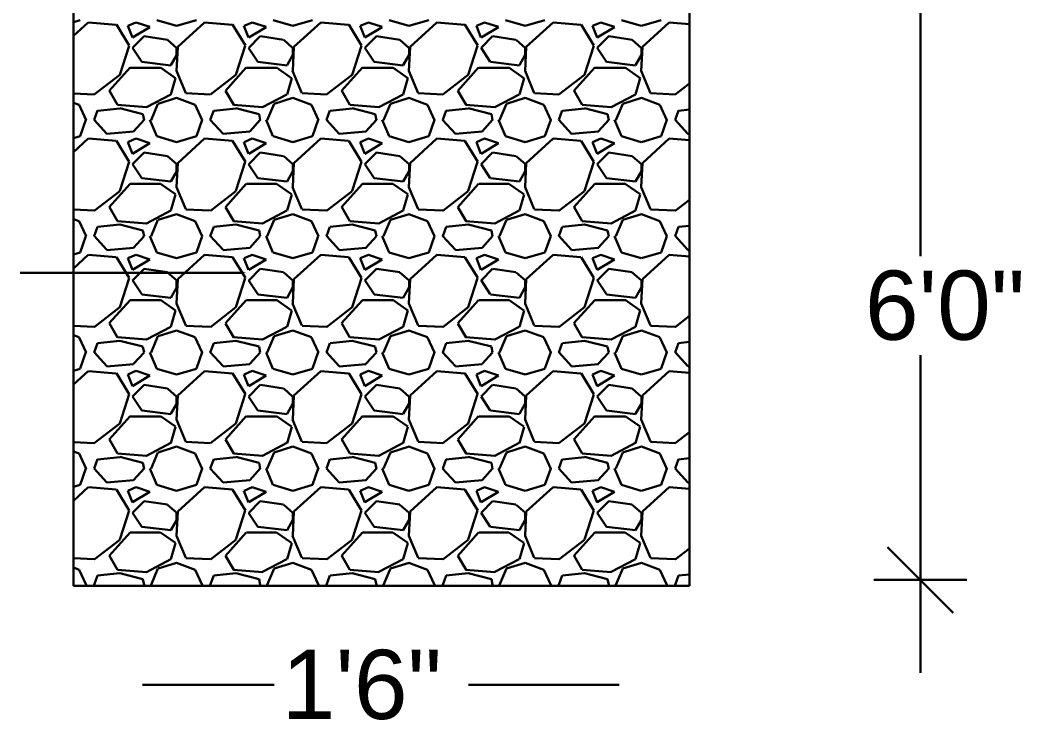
# Model space of a CAD drawing. Header units: metres. Extents: x 515 to 706, y -4 to 163.
# Drawn here: x 587.069 to 589.783, y 82.143 to 84.04 of the extents above; entities that cross this region are included whole.
import ezdxf

# ---------------------------------------------------------------- set-up
doc = ezdxf.new("R2010")
doc.units = ezdxf.units.M
doc.header["$MEASUREMENT"] = 0
doc.styles.add('style1', font='swisse.ttf', dxfattribs={"height": 1})

msp = doc.modelspace()

# ---------------------------------------------------------------- linework, layer by layer
at = {"lineweight": 30}
for p, q in [((589.51047, 85.75183), (589.51047, 83.40036)), ((587.21392, 85.73584), (587.21392, 82.50656)), ((588.88411, 85.73584), (588.88411, 82.50656)), ((587.21392, 84.03495), (587.23218, 84.04032)), ((587.44002, 84.04026), (587.49358, 84.02451)), ((587.49366, 84.02456), (587.54721, 84.04032)), ((587.75506, 84.04026), (587.80861, 84.02451)), ((587.80869, 84.02456), (587.86225, 84.04032)), ((588.07009, 84.04026), (588.12365, 84.02451)), ((588.12373, 84.02456), (588.17728, 84.04032)), ((588.38513, 84.04026), (588.43868, 84.02451)), ((588.43876, 84.02456), (588.49232, 84.04032)), ((588.70016, 84.04026), (588.75371, 84.02451)), ((588.75379, 84.02456), (588.80735, 84.04032)), ((587.25415, 84.03399), (587.21392, 83.99726)), ((587.32988, 84.02768), (587.25427, 84.03398)), ((587.36508, 83.97118), (587.33042, 84.02788)), ((587.36124, 84.02457), (587.37384, 83.99307)), ((587.38342, 84.0341), (587.36137, 84.02465)), ((587.37402, 83.9931), (587.42127, 84.02145)), ((587.42127, 84.02148), (587.38347, 84.03408)), ((587.56919, 84.03399), (587.49673, 83.96783)), ((587.64491, 84.02768), (587.56931, 84.03398)), ((587.68011, 83.97118), (587.64546, 84.02788)), ((587.67627, 84.02457), (587.68887, 83.99307)), ((587.69845, 84.0341), (587.6764, 84.02465)), ((587.68905, 83.9931), (587.73631, 84.02145)), ((587.7363, 84.02148), (587.6985, 84.03408)), ((587.88422, 84.03399), (587.81176, 83.96783)), ((587.95995, 84.02768), (587.88434, 84.03398)), ((587.99515, 83.97118), (587.9605, 84.02788)), ((587.99131, 84.02457), (588.00391, 83.99307)), ((588.01349, 84.0341), (587.99144, 84.02465)), ((588.00409, 83.9931), (588.05134, 84.02145)), ((588.05134, 84.02148), (588.01353, 84.03409)), ((588.19925, 84.03399), (588.1268, 83.96783)), ((588.27498, 84.02768), (588.19937, 84.03398)), ((588.31019, 83.97118), (588.27553, 84.02788)), ((588.30634, 84.02457), (588.31894, 83.99307)), ((588.32852, 84.0341), (588.30647, 84.02465)), ((588.31912, 83.9931), (588.36638, 84.02145)), ((588.36637, 84.02148), (588.32857, 84.03409)), ((588.51429, 84.03399), (588.44183, 83.96783)), ((588.59002, 84.02768), (588.51441, 84.03398)), ((588.62522, 83.97118), (588.59057, 84.02789)), ((588.62137, 84.02457), (588.63397, 83.99307)), ((588.64356, 84.0341), (588.6215, 84.02465)), ((588.63415, 83.9931), (588.68141, 84.02145)), ((588.68141, 84.02148), (588.6436, 84.03409)), ((588.82932, 84.03399), (588.75686, 83.96783)), ((588.88411, 84.02942), (588.82944, 84.03398)), ((587.40544, 83.99619), (587.37393, 83.96468)), ((587.46857, 83.9868), (587.40557, 83.99625)), ((587.4941, 83.96432), (587.46889, 83.98637)), ((587.72047, 83.99619), (587.68897, 83.96468)), ((587.78361, 83.9868), (587.7206, 83.99625)), ((587.80913, 83.96431), (587.78393, 83.98637)), ((588.03551, 83.99619), (588.004, 83.96468)), ((588.09864, 83.9868), (588.03564, 83.99625)), ((588.12417, 83.96431), (588.09897, 83.98636)), ((588.35054, 83.99619), (588.31904, 83.96468)), ((588.41368, 83.9868), (588.35067, 83.99625)), ((588.4392, 83.96431), (588.414, 83.98636)), ((588.66557, 83.99619), (588.63407, 83.96468)), ((588.72871, 83.9868), (588.6657, 83.99625)), ((588.75424, 83.96431), (588.72904, 83.98636)), ((587.33931, 83.89207), (587.36451, 83.97083)), ((587.37389, 83.96481), (587.39909, 83.92701)), ((587.49664, 83.96807), (587.49349, 83.90191)), ((587.49367, 83.94582), (587.49367, 83.96472)), ((587.65434, 83.89207), (587.67955, 83.97083)), ((587.68892, 83.96481), (587.71413, 83.92701)), ((587.81167, 83.96807), (587.80852, 83.90191)), ((587.80871, 83.94582), (587.80871, 83.96472)), ((587.96938, 83.89207), (587.99458, 83.97083)), ((588.00396, 83.96482), (588.02916, 83.92701)), ((588.1267, 83.96807), (588.12355, 83.90191)), ((588.12374, 83.94582), (588.12374, 83.96472)), ((588.28441, 83.89207), (588.30961, 83.97083)), ((588.31899, 83.96482), (588.34419, 83.92701)), ((588.44174, 83.96807), (588.43859, 83.90191)), ((588.43877, 83.94582), (588.43877, 83.96472)), ((588.59944, 83.89207), (588.62465, 83.97083)), ((588.63403, 83.96482), (588.65923, 83.92701)), ((588.75677, 83.96807), (588.75362, 83.90191)), ((588.75381, 83.94582), (588.75381, 83.96472)), ((587.47821, 83.91757), (587.49396, 83.94592)), ((587.79324, 83.91757), (587.80899, 83.94592)), ((588.10828, 83.91757), (588.12403, 83.94592)), ((588.42331, 83.91757), (588.43906, 83.94592)), ((588.73835, 83.91757), (588.7541, 83.94592)), ((587.31084, 83.84836), (587.36754, 83.91137)), ((587.36766, 83.91117), (587.44957, 83.91117)), ((587.39919, 83.92686), (587.47794, 83.9174)), ((587.44949, 83.91156), (587.49044, 83.8832)), ((587.49324, 83.90237), (587.51844, 83.84252)), ((587.62587, 83.84837), (587.68258, 83.91137)), ((587.68269, 83.91117), (587.7646, 83.91117)), ((587.71422, 83.92686), (587.79298, 83.9174)), ((587.76452, 83.91156), (587.80548, 83.8832)), ((587.80827, 83.90238), (587.83347, 83.84252)), ((587.9409, 83.84837), (587.99761, 83.91137)), ((587.99773, 83.91117), (588.07963, 83.91117)), ((588.02925, 83.92686), (588.10801, 83.9174)), ((588.07955, 83.91156), (588.12051, 83.88321)), ((588.1233, 83.90238), (588.1485, 83.84252)), ((588.25594, 83.84837), (588.31264, 83.91137)), ((588.31276, 83.91117), (588.39467, 83.91117)), ((588.34429, 83.92686), (588.42305, 83.9174)), ((588.39459, 83.91156), (588.43554, 83.88321)), ((588.43833, 83.90238), (588.46354, 83.84253)), ((588.57097, 83.84837), (588.62767, 83.91138)), ((588.62779, 83.91117), (588.7097, 83.91117)), ((588.65932, 83.92685), (588.73808, 83.9174)), ((588.70962, 83.91156), (588.75058, 83.88321)), ((588.75337, 83.90238), (588.77857, 83.84253)), ((587.27006, 83.83821), (587.33937, 83.89177)), ((587.49069, 83.88276), (587.47809, 83.83865)), ((587.5851, 83.83821), (587.65441, 83.89177)), ((587.80572, 83.88276), (587.79312, 83.83865)), ((587.90013, 83.83821), (587.96944, 83.89176)), ((588.12076, 83.88276), (588.10816, 83.83865)), ((588.21517, 83.8382), (588.28447, 83.89176)), ((588.43579, 83.88275), (588.42319, 83.83865)), ((588.5302, 83.8382), (588.59951, 83.89176)), ((588.75083, 83.88275), (588.73823, 83.83865)), ((587.33348, 83.8102), (587.31142, 83.84801)), ((587.64851, 83.8102), (587.62646, 83.84801)), ((587.96355, 83.8102), (587.9415, 83.848)), ((588.27858, 83.8102), (588.25653, 83.848)), ((588.59362, 83.8102), (588.57157, 83.848)), ((588.84523, 83.8382), (588.88411, 83.86824)), ((587.21392, 83.84135), (587.26995, 83.83868)), ((587.4778, 83.8389), (587.41165, 83.80425)), ((587.44327, 83.81348), (587.49368, 83.82923)), ((587.49363, 83.82928), (587.54404, 83.81037)), ((587.51883, 83.84183), (587.58499, 83.83868)), ((587.79284, 83.8389), (587.72668, 83.80425)), ((587.75831, 83.81348), (587.80871, 83.82923)), ((587.80867, 83.82928), (587.85907, 83.81037)), ((587.83386, 83.84183), (587.90002, 83.83868)), ((588.10787, 83.83891), (588.04171, 83.80425)), ((588.07334, 83.81348), (588.12375, 83.82923)), ((588.1237, 83.82928), (588.17411, 83.81037)), ((588.1489, 83.84183), (588.21506, 83.83868)), ((588.4229, 83.83891), (588.35675, 83.80425)), ((588.38837, 83.81348), (588.43878, 83.82923)), ((588.43873, 83.82928), (588.48914, 83.81037)), ((588.46393, 83.84183), (588.53009, 83.83868)), ((588.73794, 83.83891), (588.67178, 83.80425)), ((588.70341, 83.81348), (588.75381, 83.82923)), ((588.75377, 83.82928), (588.80417, 83.81037)), ((588.77897, 83.84183), (588.84512, 83.83868)), ((587.21392, 83.81603), (587.229, 83.81037)), ((587.22905, 83.81025), (587.24795, 83.7693)), ((587.26994, 83.7695), (587.27939, 83.79471)), ((587.33933, 83.80087), (587.27947, 83.79457)), ((587.41171, 83.80424), (587.33295, 83.81054)), ((587.40227, 83.78525), (587.33926, 83.801)), ((587.42416, 83.76934), (587.44306, 83.81345)), ((587.54408, 83.81025), (587.56299, 83.7693)), ((587.58497, 83.76951), (587.59442, 83.79471)), ((587.65436, 83.80087), (587.59451, 83.79457)), ((587.72675, 83.80424), (587.64799, 83.81054)), ((587.7173, 83.78525), (587.6543, 83.801)), ((587.73919, 83.76934), (587.75809, 83.81345)), ((587.85912, 83.81025), (587.87802, 83.7693)), ((587.9, 83.76951), (587.90946, 83.79471)), ((587.9694, 83.80087), (587.90954, 83.79457)), ((588.04178, 83.80424), (587.96302, 83.81054)), ((588.03234, 83.78525), (587.96933, 83.801)), ((588.05422, 83.76934), (588.07313, 83.81345)), ((588.17415, 83.81025), (588.19305, 83.7693)), ((588.21504, 83.76951), (588.22449, 83.79471)), ((588.28443, 83.80087), (588.22457, 83.79457)), ((588.35681, 83.80424), (588.27806, 83.81054)), ((588.34737, 83.78525), (588.28436, 83.801)), ((588.36926, 83.76934), (588.38816, 83.81345)), ((588.48919, 83.81025), (588.50809, 83.7693)), ((588.53007, 83.76951), (588.53952, 83.79471)), ((588.59946, 83.80087), (588.53961, 83.79457)), ((588.67185, 83.80424), (588.59309, 83.81054)), ((588.6624, 83.78525), (588.5994, 83.801)), ((588.68429, 83.76934), (588.70319, 83.81344)), ((588.80422, 83.81025), (588.82312, 83.7693)), ((588.84511, 83.76951), (588.85456, 83.79471)), ((588.88411, 83.79767), (588.85464, 83.79457)), ((587.23203, 83.72554), (587.24778, 83.76964)), ((587.30455, 83.73228), (587.2699, 83.77008)), ((587.40535, 83.76961), (587.37699, 83.7381)), ((587.40546, 83.76918), (587.40231, 83.78493)), ((587.42097, 83.76947), (587.43987, 83.72537)), ((587.54706, 83.72554), (587.56281, 83.76964)), ((587.61959, 83.73228), (587.58493, 83.77008)), ((587.72038, 83.76961), (587.69203, 83.7381)), ((587.7205, 83.76918), (587.71735, 83.78493)), ((587.736, 83.76947), (587.75491, 83.72537)), ((587.8621, 83.72554), (587.87785, 83.76965)), ((587.93462, 83.73228), (587.89997, 83.77009)), ((588.03541, 83.76961), (588.00706, 83.73811)), ((588.03553, 83.76918), (588.03238, 83.78493)), ((588.05104, 83.76947), (588.06994, 83.72537)), ((588.17713, 83.72554), (588.19288, 83.76965)), ((588.24965, 83.73229), (588.215, 83.77009)), ((588.35044, 83.76961), (588.32209, 83.73811)), ((588.35056, 83.76918), (588.34741, 83.78493)), ((588.36607, 83.76947), (588.38497, 83.72537)), ((588.49216, 83.72554), (588.50791, 83.76965)), ((588.56469, 83.73229), (588.53003, 83.77009)), ((588.66548, 83.76961), (588.63713, 83.73811)), ((588.6656, 83.76918), (588.66245, 83.78493)), ((588.6811, 83.76947), (588.7, 83.72537)), ((588.80719, 83.72555), (588.82295, 83.76965)), ((588.87972, 83.73229), (588.84507, 83.7701)), ((587.37709, 83.73788), (587.30463, 83.73158)), ((587.69212, 83.73788), (587.61967, 83.73158)), ((588.00716, 83.73788), (587.9347, 83.73158)), ((588.32219, 83.73788), (588.24973, 83.73158)), ((588.63723, 83.73788), (588.56477, 83.73158)), ((587.21392, 83.71991), (587.23218, 83.72528)), ((587.25415, 83.71896), (587.21392, 83.68222)), ((587.32988, 83.71265), (587.25427, 83.71895)), ((587.36508, 83.65614), (587.33042, 83.71285)), ((587.38342, 83.71906), (587.36137, 83.70961)), ((587.42127, 83.70645), (587.38347, 83.71905)), ((587.44003, 83.72523), (587.49358, 83.70948)), ((587.49366, 83.70953), (587.54721, 83.72528)), ((587.56919, 83.71896), (587.49673, 83.6528)), ((587.64491, 83.71265), (587.56931, 83.71895)), ((587.68011, 83.65614), (587.64546, 83.71285)), ((587.69846, 83.71906), (587.6764, 83.70961)), ((587.7363, 83.70645), (587.6985, 83.71905)), ((587.75506, 83.72523), (587.80861, 83.70948)), ((587.80869, 83.70953), (587.86225, 83.72528)), ((587.88422, 83.71896), (587.81176, 83.6528)), ((587.95995, 83.71265), (587.88434, 83.71895)), ((587.99515, 83.65614), (587.96049, 83.71285)), ((588.01349, 83.71907), (587.99144, 83.70961)), ((588.05134, 83.70645), (588.01353, 83.71905)), ((588.07009, 83.72523), (588.12365, 83.70948)), ((588.12372, 83.70953), (588.17728, 83.72528)), ((588.19925, 83.71896), (588.1268, 83.6528)), ((588.27498, 83.71265), (588.19937, 83.71895)), ((588.31019, 83.65614), (588.27553, 83.71285)), ((588.32852, 83.71907), (588.30647, 83.70961)), ((588.36637, 83.70645), (588.32857, 83.71905)), ((588.38513, 83.72523), (588.43868, 83.70948)), ((588.43876, 83.70953), (588.49231, 83.72528)), ((588.51429, 83.71896), (588.44183, 83.6528)), ((588.59002, 83.71265), (588.51441, 83.71895)), ((588.62522, 83.65615), (588.59057, 83.71285)), ((588.64356, 83.71907), (588.6215, 83.70962)), ((588.68141, 83.70645), (588.6436, 83.71905)), ((588.70016, 83.72523), (588.75372, 83.70948)), ((588.75379, 83.70953), (588.80735, 83.72528)), ((588.82932, 83.71896), (588.75686, 83.6528)), ((588.88411, 83.71439), (588.82944, 83.71895)), ((588.88411, 83.73195), (588.8798, 83.73158)), ((587.36124, 83.70954), (587.37384, 83.67803)), ((587.37402, 83.67807), (587.42127, 83.70642)), ((587.67627, 83.70954), (587.68888, 83.67803)), ((587.68905, 83.67807), (587.73631, 83.70642)), ((587.99131, 83.70954), (588.00391, 83.67803)), ((588.00409, 83.67807), (588.05134, 83.70642)), ((588.30634, 83.70954), (588.31894, 83.67803)), ((588.31912, 83.67807), (588.36638, 83.70642)), ((588.62137, 83.70954), (588.63397, 83.67803)), ((588.63416, 83.67807), (588.68141, 83.70642)), ((587.40544, 83.68115), (587.37393, 83.64965)), ((587.46857, 83.67176), (587.40557, 83.68122)), ((587.4941, 83.64928), (587.46889, 83.67134)), ((587.72047, 83.68115), (587.68897, 83.64965)), ((587.78361, 83.67176), (587.7206, 83.68122)), ((587.80913, 83.64928), (587.78393, 83.67133)), ((588.03551, 83.68115), (588.004, 83.64965)), ((588.09864, 83.67176), (588.03563, 83.68122)), ((588.12417, 83.64928), (588.09896, 83.67133)), ((588.35054, 83.68115), (588.31904, 83.64965)), ((588.41367, 83.67176), (588.35067, 83.68122)), ((588.4392, 83.64928), (588.414, 83.67133)), ((588.66557, 83.68115), (588.63407, 83.64965)), ((588.72871, 83.67176), (588.6657, 83.68122)), ((588.75424, 83.64928), (588.72904, 83.67133)), ((587.33931, 83.57704), (587.36451, 83.6558)), ((587.37389, 83.64978), (587.39909, 83.61198)), ((587.47821, 83.60254), (587.49396, 83.63089)), ((587.49664, 83.65303), (587.49349, 83.58688)), ((587.49367, 83.63079), (587.49367, 83.64969)), ((587.65434, 83.57704), (587.67955, 83.6558)), ((587.68893, 83.64978), (587.71413, 83.61198)), ((587.79324, 83.60254), (587.80899, 83.63089)), ((587.81167, 83.65304), (587.80852, 83.58688)), ((587.80871, 83.63079), (587.80871, 83.64969)), ((587.96938, 83.57704), (587.99458, 83.65579)), ((588.00396, 83.64978), (588.02916, 83.61198)), ((588.10828, 83.60254), (588.12403, 83.63089)), ((588.1267, 83.65304), (588.12355, 83.58688)), ((588.12374, 83.63079), (588.12374, 83.64969)), ((588.28441, 83.57704), (588.30961, 83.65579)), ((588.31899, 83.64978), (588.34419, 83.61198)), ((588.42331, 83.60254), (588.43906, 83.63089)), ((588.44174, 83.65304), (588.43859, 83.58688)), ((588.43877, 83.63079), (588.43877, 83.64969)), ((588.59944, 83.57703), (588.62465, 83.65579)), ((588.63403, 83.64978), (588.65923, 83.61198)), ((588.73835, 83.60254), (588.7541, 83.63089)), ((588.75677, 83.65304), (588.75362, 83.58688)), ((588.75381, 83.63079), (588.75381, 83.64969)), ((587.39919, 83.61182), (587.47794, 83.60237)), ((587.71422, 83.61182), (587.79298, 83.60237)), ((588.02925, 83.61182), (588.10801, 83.60237)), ((588.34429, 83.61182), (588.42305, 83.60237)), ((588.65932, 83.61182), (588.73808, 83.60237)), ((587.27006, 83.52317), (587.33937, 83.57673)), ((587.31084, 83.53333), (587.36754, 83.59634)), ((587.36766, 83.59613), (587.44957, 83.59613)), ((587.44949, 83.59652), (587.49044, 83.56817)), ((587.49324, 83.58734), (587.51844, 83.52748)), ((587.5851, 83.52317), (587.65441, 83.57673)), ((587.62587, 83.53333), (587.68257, 83.59634)), ((587.68269, 83.59613), (587.7646, 83.59613)), ((587.76452, 83.59652), (587.80548, 83.56817)), ((587.80827, 83.58734), (587.83347, 83.52748)), ((587.90013, 83.52317), (587.96944, 83.57672)), ((587.9409, 83.53333), (587.99761, 83.59634)), ((587.99773, 83.59613), (588.07963, 83.59613)), ((588.07955, 83.59652), (588.12051, 83.56817)), ((588.1233, 83.58734), (588.14851, 83.52749)), ((588.21517, 83.52316), (588.28447, 83.57672)), ((588.25593, 83.53333), (588.31264, 83.59634)), ((588.31276, 83.59613), (588.39467, 83.59613)), ((588.39459, 83.59652), (588.43554, 83.56817)), ((588.43833, 83.58735), (588.46354, 83.52749)), ((588.5302, 83.52316), (588.59951, 83.57672)), ((588.57097, 83.53334), (588.62767, 83.59634)), ((588.62779, 83.59613), (588.7097, 83.59613)), ((588.70962, 83.59653), (588.75058, 83.56817)), ((588.75337, 83.58735), (588.77857, 83.52749)), ((587.49069, 83.56772), (587.47809, 83.52362)), ((587.80572, 83.56772), (587.79312, 83.52362)), ((588.12076, 83.56772), (588.10816, 83.52362)), ((588.43579, 83.56772), (588.42319, 83.52362)), ((588.75083, 83.56772), (588.73823, 83.52362)), ((588.84523, 83.52316), (588.88411, 83.5532)), ((587.21392, 83.52632), (587.26995, 83.52365)), ((587.33347, 83.49517), (587.31142, 83.53297)), ((587.4778, 83.52387), (587.41165, 83.48922)), ((587.51883, 83.5268), (587.58499, 83.52365)), ((587.64851, 83.49517), (587.62646, 83.53297)), ((587.79284, 83.52387), (587.72668, 83.48922)), ((587.83387, 83.5268), (587.90002, 83.52365)), ((587.96355, 83.49517), (587.94149, 83.53297)), ((588.10787, 83.52387), (588.04171, 83.48922)), ((588.1489, 83.5268), (588.21506, 83.52365)), ((588.27858, 83.49517), (588.25653, 83.53297)), ((588.4229, 83.52388), (588.35674, 83.48922)), ((588.46393, 83.5268), (588.53009, 83.52365)), ((588.59362, 83.49517), (588.57157, 83.53297)), ((588.73793, 83.52388), (588.67178, 83.48922)), ((588.77897, 83.5268), (588.84512, 83.52365)), ((587.21392, 83.501), (587.22901, 83.49534)), ((587.22905, 83.49522), (587.24795, 83.45427)), ((587.41171, 83.4892), (587.33296, 83.4955)), ((587.42416, 83.45431), (587.44306, 83.49841)), ((587.44327, 83.49845), (587.49368, 83.5142)), ((587.49363, 83.51424), (587.54404, 83.49534)), ((587.54408, 83.49522), (587.56299, 83.45427)), ((587.72675, 83.4892), (587.64799, 83.4955)), ((587.73919, 83.45431), (587.75809, 83.49841)), ((587.75831, 83.49845), (587.80871, 83.5142)), ((587.80867, 83.51424), (587.85907, 83.49534)), ((587.85912, 83.49522), (587.87802, 83.45427)), ((588.04178, 83.4892), (587.96302, 83.4955)), ((588.05422, 83.45431), (588.07313, 83.49841)), ((588.07334, 83.49845), (588.12375, 83.5142)), ((588.1237, 83.51424), (588.17411, 83.49534)), ((588.17415, 83.49522), (588.19305, 83.45427)), ((588.35682, 83.4892), (588.27806, 83.4955)), ((588.36926, 83.45431), (588.38816, 83.49841)), ((588.38837, 83.49845), (588.43878, 83.5142)), ((588.43873, 83.51424), (588.48914, 83.49534)), ((588.48919, 83.49522), (588.50809, 83.45426)), ((588.67185, 83.4892), (588.59309, 83.4955)), ((588.68429, 83.45431), (588.70319, 83.49841)), ((588.70341, 83.49845), (588.75381, 83.5142)), ((588.75377, 83.51424), (588.80417, 83.49534)), ((588.80422, 83.49522), (588.82312, 83.45426)), ((587.26994, 83.45447), (587.27939, 83.47967)), ((587.33933, 83.48584), (587.27947, 83.47954)), ((587.40227, 83.47022), (587.33926, 83.48597)), ((587.40546, 83.45415), (587.40231, 83.4699)), ((587.58497, 83.45447), (587.59442, 83.47967)), ((587.65436, 83.48584), (587.5945, 83.47954)), ((587.7173, 83.47022), (587.6543, 83.48597)), ((587.7205, 83.45415), (587.71735, 83.4699)), ((587.9, 83.45447), (587.90946, 83.47967)), ((587.96939, 83.48584), (587.90954, 83.47954)), ((588.03234, 83.47022), (587.96933, 83.48597)), ((588.03553, 83.45415), (588.03238, 83.4699)), ((588.21504, 83.45447), (588.22449, 83.47968)), ((588.28443, 83.48584), (588.22457, 83.47954)), ((588.34737, 83.47022), (588.28436, 83.48597)), ((588.35056, 83.45415), (588.34741, 83.4699)), ((588.53007, 83.45447), (588.53952, 83.47968)), ((588.59946, 83.48584), (588.53961, 83.47954)), ((588.6624, 83.47022), (588.5994, 83.48597)), ((588.6656, 83.45414), (588.66245, 83.4699)), ((588.84511, 83.45447), (588.85456, 83.47968)), ((588.88411, 83.48264), (588.85464, 83.47954)), ((587.23203, 83.41051), (587.24778, 83.45461)), ((587.30455, 83.41724), (587.2699, 83.45504)), ((587.40534, 83.45457), (587.37699, 83.42307)), ((587.42097, 83.45444), (587.43987, 83.41033)), ((587.54706, 83.41051), (587.56281, 83.45461)), ((587.61959, 83.41724), (587.58493, 83.45505)), ((587.72038, 83.45458), (587.69203, 83.42307)), ((587.736, 83.45444), (587.75491, 83.41033)), ((587.86209, 83.41051), (587.87785, 83.45461)), ((587.93462, 83.41725), (587.89997, 83.45505)), ((588.03541, 83.45458), (588.00706, 83.42307)), ((588.05104, 83.45444), (588.06994, 83.41034)), ((588.17713, 83.41051), (588.19288, 83.45461)), ((588.24965, 83.41725), (588.215, 83.45505)), ((588.35044, 83.45458), (588.32209, 83.42307)), ((588.36607, 83.45444), (588.38497, 83.41034)), ((588.49216, 83.41051), (588.50791, 83.45462)), ((588.56469, 83.41725), (588.53003, 83.45506)), ((588.66548, 83.45458), (588.63712, 83.42308)), ((588.6811, 83.45444), (588.7, 83.41034)), ((588.80719, 83.41051), (588.82295, 83.45462)), ((588.87972, 83.41726), (588.84507, 83.45506)), ((587.37709, 83.42284), (587.30463, 83.41654)), ((587.69213, 83.42284), (587.61967, 83.41654)), ((588.00716, 83.42284), (587.9347, 83.41654)), ((588.32219, 83.42284), (588.24974, 83.41654)), ((588.63723, 83.42284), (588.56477, 83.41654)), ((588.88411, 83.41692), (588.8798, 83.41654)), ((587.21392, 83.40488), (587.23218, 83.41025)), ((587.25415, 83.40392), (587.21392, 83.36719)), ((587.32988, 83.39762), (587.25427, 83.40392)), ((587.36507, 83.34111), (587.33042, 83.39781)), ((587.36124, 83.3945), (587.37384, 83.363)), ((587.38342, 83.40403), (587.36137, 83.39458)), ((587.37402, 83.36303), (587.42127, 83.39139)), ((587.42127, 83.39142), (587.38347, 83.40402)), ((587.44003, 83.4102), (587.49358, 83.39445)), ((587.49366, 83.3945), (587.54721, 83.41025)), ((587.56919, 83.40392), (587.49673, 83.33777)), ((587.64491, 83.39762), (587.56931, 83.40392)), ((587.68011, 83.34111), (587.64546, 83.39781)), ((587.67627, 83.3945), (587.68888, 83.363)), ((587.69846, 83.40403), (587.6764, 83.39458)), ((587.68905, 83.36303), (587.73631, 83.39139)), ((587.7363, 83.39142), (587.6985, 83.40402)), ((587.75506, 83.4102), (587.80862, 83.39445)), ((587.80869, 83.3945), (587.86225, 83.41025)), ((587.88422, 83.40392), (587.81176, 83.33777)), ((587.95995, 83.39762), (587.88434, 83.40392)), ((587.99515, 83.34111), (587.96049, 83.39782)), ((587.99131, 83.3945), (588.00391, 83.363)), ((588.01349, 83.40403), (587.99144, 83.39458)), ((588.00409, 83.36303), (588.05134, 83.39139)), ((588.05134, 83.39142), (588.01353, 83.40402)), ((588.07009, 83.4102), (588.12365, 83.39445)), ((588.12372, 83.3945), (588.17728, 83.41025)), ((588.19925, 83.40392), (588.12679, 83.33777)), ((588.27498, 83.39762), (588.19937, 83.40392)), ((588.31018, 83.34111), (588.27553, 83.39782)), ((588.30634, 83.3945), (588.31894, 83.363)), ((588.32852, 83.40403), (588.30647, 83.39458)), ((588.31912, 83.36303), (588.36638, 83.39139)), ((588.36637, 83.39142), (588.32857, 83.40402)), ((588.38513, 83.4102), (588.43868, 83.39445)), ((588.43876, 83.3945), (588.49231, 83.41025)), ((588.51429, 83.40392), (588.44183, 83.33777)), ((588.59002, 83.39762), (588.51441, 83.40392)), ((588.62522, 83.34111), (588.59057, 83.39782)), ((588.62137, 83.3945), (588.63398, 83.363)), ((588.64356, 83.40403), (588.62151, 83.39458)), ((588.63416, 83.36303), (588.68141, 83.39139)), ((588.68141, 83.39142), (588.6436, 83.40402)), ((588.70016, 83.4102), (588.75372, 83.39445)), ((588.75379, 83.3945), (588.80735, 83.41025)), ((588.82932, 83.40392), (588.75686, 83.33777)), ((588.88411, 83.39936), (588.82944, 83.40392)), ((587.40544, 83.36612), (587.37393, 83.33462)), ((587.46857, 83.35673), (587.40556, 83.36618)), ((587.72047, 83.36612), (587.68897, 83.33462)), ((587.7836, 83.35673), (587.7206, 83.36618)), ((588.03551, 83.36612), (588.004, 83.33462)), ((588.09864, 83.35673), (588.03563, 83.36618)), ((588.35054, 83.36612), (588.31904, 83.33462)), ((588.41367, 83.35673), (588.35067, 83.36618)), ((588.66557, 83.36612), (588.63407, 83.33462)), ((588.72871, 83.35673), (588.6657, 83.36618)), ((587.67546, 83.35524), (587.06892, 83.35524)), ((587.33931, 83.262), (587.36451, 83.34076)), ((587.37389, 83.33475), (587.39909, 83.29694)), ((587.49409, 83.33425), (587.46889, 83.3563)), ((587.49664, 83.338), (587.49349, 83.27184)), ((587.49367, 83.31575), (587.49367, 83.33466)), ((587.65434, 83.262), (587.67955, 83.34076)), ((587.68893, 83.33475), (587.71413, 83.29694)), ((587.80913, 83.33425), (587.78393, 83.3563)), ((587.81167, 83.338), (587.80852, 83.27184)), ((587.80871, 83.31575), (587.80871, 83.33466)), ((587.96938, 83.262), (587.99458, 83.34076)), ((588.00396, 83.33475), (588.02916, 83.29694)), ((588.12416, 83.33425), (588.09896, 83.3563)), ((588.1267, 83.338), (588.12355, 83.27185)), ((588.12374, 83.31575), (588.12374, 83.33466)), ((588.28441, 83.262), (588.30961, 83.34076)), ((588.31899, 83.33475), (588.3442, 83.29694)), ((588.4392, 83.33425), (588.414, 83.3563)), ((588.44174, 83.338), (588.43859, 83.27185)), ((588.43877, 83.31575), (588.43877, 83.33466)), ((588.59944, 83.262), (588.62465, 83.34076)), ((588.63403, 83.33475), (588.65923, 83.29694)), ((588.75424, 83.33424), (588.72903, 83.3563)), ((588.75677, 83.338), (588.75362, 83.27185)), ((588.75381, 83.31575), (588.75381, 83.33466)), ((587.47821, 83.2875), (587.49396, 83.31585)), ((587.79324, 83.2875), (587.80899, 83.31586)), ((588.10828, 83.2875), (588.12403, 83.31586)), ((588.42331, 83.2875), (588.43907, 83.31586)), ((588.73835, 83.2875), (588.7541, 83.31586)), ((587.31083, 83.2183), (587.36754, 83.28131)), ((587.36766, 83.2811), (587.44957, 83.2811)), ((587.39918, 83.29679), (587.47794, 83.28734)), ((587.44949, 83.28148), (587.49044, 83.25313)), ((587.62587, 83.2183), (587.68257, 83.28131)), ((587.68269, 83.2811), (587.7646, 83.2811)), ((587.71422, 83.29679), (587.79298, 83.28734)), ((587.76452, 83.28148), (587.80548, 83.25313)), ((587.9409, 83.2183), (587.99761, 83.28131)), ((587.99773, 83.2811), (588.07963, 83.2811)), ((588.02925, 83.29679), (588.10801, 83.28734)), ((588.07955, 83.28149), (588.12051, 83.25313)), ((588.25593, 83.2183), (588.31264, 83.28131)), ((588.31276, 83.2811), (588.39467, 83.2811)), ((588.34429, 83.29679), (588.42305, 83.28734)), ((588.39459, 83.28149), (588.43554, 83.25313)), ((588.57097, 83.2183), (588.62767, 83.28131)), ((588.62779, 83.2811), (588.7097, 83.2811)), ((588.65932, 83.29679), (588.73808, 83.28734)), ((588.70962, 83.28149), (588.75058, 83.25314)), ((587.27006, 83.20814), (587.33937, 83.26169)), ((587.49069, 83.25269), (587.47809, 83.20858)), ((587.49324, 83.2723), (587.51844, 83.21245)), ((587.5851, 83.20813), (587.65441, 83.26169)), ((587.80572, 83.25269), (587.79312, 83.20858)), ((587.80827, 83.27231), (587.83347, 83.21245)), ((587.90013, 83.20813), (587.96944, 83.26169)), ((588.12076, 83.25269), (588.10816, 83.20858)), ((588.1233, 83.27231), (588.14851, 83.21245)), ((588.21517, 83.20813), (588.28447, 83.26168)), ((588.43579, 83.25269), (588.42319, 83.20858)), ((588.43834, 83.27231), (588.46354, 83.21246)), ((588.5302, 83.20812), (588.59951, 83.26168)), ((588.75083, 83.25269), (588.73823, 83.20858)), ((588.75337, 83.27231), (588.77857, 83.21246)), ((588.84524, 83.20812), (588.88411, 83.23816)), ((587.21392, 83.21128), (587.26996, 83.20861)), ((587.33347, 83.18013), (587.31142, 83.21794)), ((587.4778, 83.20884), (587.41164, 83.17419)), ((587.44327, 83.18341), (587.49368, 83.19917)), ((587.49363, 83.19921), (587.54404, 83.18031)), ((587.51883, 83.21177), (587.58499, 83.20861)), ((587.64851, 83.18013), (587.62646, 83.21794)), ((587.79283, 83.20884), (587.72668, 83.17419)), ((587.75831, 83.18341), (587.80871, 83.19917)), ((587.80867, 83.19921), (587.85907, 83.18031)), ((587.83387, 83.21177), (587.90002, 83.20861)), ((587.96355, 83.18013), (587.94149, 83.21794)), ((588.10787, 83.20884), (588.04171, 83.17419)), ((588.07334, 83.18341), (588.12375, 83.19917)), ((588.1237, 83.19921), (588.17411, 83.18031)), ((588.1489, 83.21177), (588.21506, 83.20861)), ((588.27858, 83.18013), (588.25653, 83.21794)), ((588.4229, 83.20884), (588.35674, 83.17419)), ((588.38837, 83.18341), (588.43878, 83.19917)), ((588.43874, 83.19921), (588.48914, 83.18031)), ((588.46393, 83.21177), (588.53009, 83.20861)), ((588.59362, 83.18013), (588.57157, 83.21794)), ((588.73793, 83.20885), (588.67178, 83.17419)), ((588.70341, 83.18341), (588.75381, 83.19917)), ((588.75377, 83.19921), (588.80417, 83.18031)), ((588.77897, 83.21177), (588.84512, 83.20861)), ((587.21392, 83.18596), (587.22901, 83.18031)), ((587.22905, 83.18019), (587.24795, 83.13923)), ((587.33933, 83.1708), (587.27947, 83.1645)), ((587.41171, 83.17416), (587.33296, 83.18046)), ((587.40227, 83.15518), (587.33926, 83.17093)), ((587.42416, 83.13927), (587.44306, 83.18338)), ((587.54408, 83.18019), (587.56299, 83.13923)), ((587.65436, 83.1708), (587.5945, 83.1645)), ((587.72675, 83.17416), (587.64799, 83.18047)), ((587.7173, 83.15518), (587.6543, 83.17093)), ((587.73919, 83.13927), (587.75809, 83.18338)), ((587.85912, 83.18019), (587.87802, 83.13923)), ((587.96939, 83.17081), (587.90954, 83.1645)), ((588.04178, 83.17416), (587.96302, 83.18047)), ((588.03234, 83.15518), (587.96933, 83.17093)), ((588.05422, 83.13927), (588.07313, 83.18338)), ((588.17415, 83.18019), (588.19305, 83.13923)), ((588.28443, 83.17081), (588.22457, 83.1645)), ((588.35682, 83.17417), (588.27806, 83.18047)), ((588.34737, 83.15518), (588.28436, 83.17093)), ((588.36926, 83.13927), (588.38816, 83.18338)), ((588.48919, 83.18019), (588.50809, 83.13923)), ((588.59946, 83.17081), (588.5396, 83.1645)), ((588.67185, 83.17417), (588.59309, 83.18047)), ((588.6624, 83.15518), (588.5994, 83.17093)), ((588.68429, 83.13927), (588.70319, 83.18338)), ((588.80422, 83.18018), (588.82312, 83.13923)), ((588.88411, 83.16761), (588.85464, 83.1645)), ((587.26994, 83.13944), (587.27939, 83.16464)), ((587.40546, 83.13912), (587.40231, 83.15487)), ((587.58497, 83.13944), (587.59442, 83.16464)), ((587.7205, 83.13911), (587.71735, 83.15487)), ((587.90001, 83.13944), (587.90946, 83.16464)), ((588.03553, 83.13911), (588.03238, 83.15486)), ((588.21504, 83.13944), (588.22449, 83.16464)), ((588.35056, 83.13911), (588.34741, 83.15486)), ((588.53007, 83.13944), (588.53952, 83.16464)), ((588.6656, 83.13911), (588.66245, 83.15486)), ((588.84511, 83.13944), (588.85456, 83.16464)), ((587.23203, 83.09547), (587.24778, 83.13958)), ((587.30455, 83.1022), (587.2699, 83.14001)), ((587.40534, 83.13954), (587.37699, 83.10804)), ((587.42097, 83.13941), (587.43987, 83.0953)), ((587.54706, 83.09547), (587.56281, 83.13958)), ((587.61959, 83.10221), (587.58493, 83.14001)), ((587.72038, 83.13954), (587.69202, 83.10804)), ((587.736, 83.13941), (587.75491, 83.0953)), ((587.86209, 83.09547), (587.87785, 83.13958)), ((587.93462, 83.10221), (587.89997, 83.14001)), ((588.03541, 83.13954), (588.00706, 83.10804)), ((588.05104, 83.13941), (588.06994, 83.0953)), ((588.17713, 83.09548), (588.19288, 83.13958)), ((588.24965, 83.10221), (588.215, 83.14002)), ((588.35044, 83.13954), (588.32209, 83.10804)), ((588.36607, 83.13941), (588.38497, 83.0953)), ((588.49216, 83.09548), (588.50791, 83.13958)), ((588.56469, 83.10222), (588.53003, 83.14002)), ((588.66548, 83.13955), (588.63712, 83.10804)), ((588.6811, 83.13941), (588.7, 83.0953)), ((588.80719, 83.09548), (588.82295, 83.13958)), ((588.87972, 83.10222), (588.84507, 83.14002)), ((589.51047, 82.27052), (589.51047, 83.13198)), ((587.21392, 83.08985), (587.23218, 83.09522)), ((587.25415, 83.08889), (587.21392, 83.05216)), ((587.32988, 83.08258), (587.25427, 83.08888)), ((587.37709, 83.10781), (587.30464, 83.10151)), ((587.38342, 83.089), (587.36137, 83.07955)), ((587.42127, 83.07638), (587.38347, 83.08898)), ((587.44003, 83.09517), (587.49358, 83.07941)), ((587.49366, 83.07947), (587.54721, 83.09522)), ((587.56919, 83.08889), (587.49673, 83.02273)), ((587.64491, 83.08258), (587.5693, 83.08888)), ((587.69213, 83.10781), (587.61967, 83.10151)), ((587.69846, 83.089), (587.6764, 83.07955)), ((587.7363, 83.07638), (587.6985, 83.08898)), ((587.75506, 83.09517), (587.80862, 83.07941)), ((587.80869, 83.07947), (587.86224, 83.09522)), ((587.88422, 83.08889), (587.81176, 83.02273)), ((587.95995, 83.08258), (587.88434, 83.08888)), ((588.00716, 83.10781), (587.9347, 83.10151)), ((588.01349, 83.089), (587.99144, 83.07955)), ((588.05134, 83.07638), (588.01353, 83.08898)), ((588.07009, 83.09517), (588.12365, 83.07941)), ((588.12372, 83.07947), (588.17728, 83.09522)), ((588.19925, 83.08889), (588.12679, 83.02273)), ((588.27498, 83.08258), (588.19937, 83.08888)), ((588.32219, 83.10781), (588.24974, 83.10151)), ((588.32852, 83.089), (588.30647, 83.07955)), ((588.36637, 83.07638), (588.32857, 83.08898)), ((588.38513, 83.09517), (588.43868, 83.07941)), ((588.43876, 83.07947), (588.49231, 83.09522)), ((588.51428, 83.08889), (588.44183, 83.02273)), ((588.59001, 83.08258), (588.51441, 83.08888)), ((588.63723, 83.10781), (588.56477, 83.10151)), ((588.64356, 83.089), (588.62151, 83.07955)), ((588.68141, 83.07638), (588.6436, 83.08898)), ((588.70016, 83.09517), (588.75372, 83.07941)), ((588.75379, 83.07947), (588.80735, 83.09522)), ((588.82932, 83.08889), (588.75686, 83.02273)), ((588.88411, 83.08433), (588.82944, 83.08888)), ((588.88411, 83.10188), (588.87981, 83.10151)), ((587.36507, 83.02607), (587.33042, 83.08278)), ((587.36124, 83.07947), (587.37384, 83.04797)), ((587.37402, 83.048), (587.42128, 83.07635)), ((587.68011, 83.02607), (587.64546, 83.08278)), ((587.67627, 83.07947), (587.68888, 83.04797)), ((587.68905, 83.048), (587.73631, 83.07635)), ((587.99515, 83.02608), (587.96049, 83.08278)), ((587.99131, 83.07947), (588.00391, 83.04797)), ((588.00409, 83.048), (588.05134, 83.07635)), ((588.31018, 83.02608), (588.27553, 83.08278)), ((588.30634, 83.07947), (588.31894, 83.04797)), ((588.31912, 83.048), (588.36638, 83.07635)), ((588.62522, 83.02608), (588.59057, 83.08278)), ((588.62137, 83.07947), (588.63398, 83.04797)), ((588.63416, 83.048), (588.68141, 83.07635)), ((587.40544, 83.05109), (587.37393, 83.01958)), ((587.46857, 83.0417), (587.40556, 83.05115)), ((587.49409, 83.01922), (587.46889, 83.04127)), ((587.72047, 83.05109), (587.68897, 83.01958)), ((587.7836, 83.0417), (587.7206, 83.05115)), ((587.80913, 83.01922), (587.78392, 83.04127)), ((588.03551, 83.05109), (588.004, 83.01958)), ((588.09864, 83.0417), (588.03563, 83.05115)), ((588.12416, 83.01922), (588.09896, 83.04127)), ((588.35054, 83.05109), (588.31904, 83.01958)), ((588.41367, 83.0417), (588.35066, 83.05115)), ((588.4392, 83.01921), (588.414, 83.04127)), ((588.66557, 83.05109), (588.63407, 83.01958)), ((588.7287, 83.0417), (588.6657, 83.05115)), ((588.75423, 83.01921), (588.72903, 83.04127)), ((587.33931, 82.94697), (587.36451, 83.02573)), ((587.37389, 83.01971), (587.39909, 82.98191)), ((587.49664, 83.02297), (587.49349, 82.95681)), ((587.49367, 83.00072), (587.49367, 83.01962)), ((587.65434, 82.94697), (587.67955, 83.02573)), ((587.68893, 83.01971), (587.71413, 82.98191)), ((587.81167, 83.02297), (587.80852, 82.95681)), ((587.80871, 83.00072), (587.80871, 83.01962)), ((587.96938, 82.94697), (587.99458, 83.02573)), ((588.00396, 83.01971), (588.02916, 82.98191)), ((588.1267, 83.02297), (588.12355, 82.95681)), ((588.12374, 83.00072), (588.12374, 83.01962)), ((588.28441, 82.94697), (588.30961, 83.02573)), ((588.31899, 83.01971), (588.3442, 82.98191)), ((588.44174, 83.02297), (588.43859, 82.95681)), ((588.43877, 83.00072), (588.43877, 83.01962)), ((588.59944, 82.94697), (588.62465, 83.02572)), ((588.63403, 83.01971), (588.65923, 82.98191)), ((588.75677, 83.02297), (588.75362, 82.95681)), ((588.75381, 83.00072), (588.75381, 83.01962)), ((587.39918, 82.98176), (587.47794, 82.9723)), ((587.47821, 82.97247), (587.49396, 83.00082)), ((587.71422, 82.98176), (587.79298, 82.9723)), ((587.79324, 82.97247), (587.809, 83.00082)), ((588.02925, 82.98176), (588.10801, 82.9723)), ((588.10828, 82.97247), (588.12403, 83.00082)), ((588.34429, 82.98176), (588.42304, 82.9723)), ((588.42331, 82.97247), (588.43907, 83.00082)), ((588.65932, 82.98176), (588.73808, 82.9723)), ((588.73835, 82.97247), (588.7541, 83.00082)), ((587.31083, 82.90327), (587.36754, 82.96627)), ((587.36766, 82.96607), (587.44957, 82.96607)), ((587.44949, 82.96645), (587.49044, 82.93809)), ((587.49324, 82.95727), (587.51844, 82.89741)), ((587.62587, 82.90327), (587.68257, 82.96627)), ((587.68269, 82.96607), (587.7646, 82.96607)), ((587.76452, 82.96645), (587.80548, 82.93809)), ((587.80827, 82.95727), (587.83348, 82.89741)), ((587.9409, 82.90327), (587.99761, 82.96627)), ((587.99773, 82.96607), (588.07963, 82.96607)), ((588.07956, 82.96645), (588.12051, 82.9381)), ((588.12331, 82.95727), (588.14851, 82.89742)), ((588.25593, 82.90327), (588.31264, 82.96628)), ((588.31276, 82.96607), (588.39467, 82.96607)), ((588.39459, 82.96645), (588.43554, 82.9381)), ((588.43834, 82.95728), (588.46354, 82.89742)), ((588.57097, 82.90327), (588.62767, 82.96628)), ((588.62779, 82.96607), (588.7097, 82.96607)), ((588.70962, 82.96645), (588.75058, 82.9381)), ((588.75337, 82.95728), (588.77857, 82.89742)), ((587.27006, 82.8931), (587.33937, 82.94665)), ((587.49069, 82.93765), (587.47809, 82.89355)), ((587.5851, 82.8931), (587.65441, 82.94665)), ((587.80572, 82.93765), (587.79312, 82.89355)), ((587.90013, 82.89309), (587.96944, 82.94665)), ((588.12076, 82.93765), (588.10816, 82.89355)), ((588.21517, 82.89309), (588.28447, 82.94664)), ((588.43579, 82.93765), (588.42319, 82.89355)), ((588.5302, 82.89309), (588.59951, 82.94664)), ((588.75083, 82.93765), (588.73823, 82.89355)), ((588.84524, 82.89308), (588.88411, 82.92312)), ((587.21392, 82.89625), (587.26996, 82.89358)), ((587.33347, 82.8651), (587.31142, 82.90291)), ((587.51883, 82.89673), (587.58499, 82.89358)), ((587.64851, 82.8651), (587.62646, 82.9029)), ((587.83387, 82.89673), (587.90002, 82.89358)), ((587.96354, 82.8651), (587.94149, 82.9029)), ((588.1489, 82.89673), (588.21506, 82.89358)), ((588.27858, 82.8651), (588.25653, 82.9029)), ((588.46393, 82.89673), (588.53009, 82.89358)), ((588.59362, 82.8651), (588.57156, 82.9029)), ((588.77897, 82.89673), (588.84513, 82.89358)), ((587.21392, 82.87093), (587.22901, 82.86527)), ((587.4778, 82.89381), (587.41164, 82.85915)), ((587.44327, 82.86838), (587.49368, 82.88413)), ((587.49363, 82.88418), (587.54404, 82.86527)), ((587.79283, 82.89381), (587.72668, 82.85916)), ((587.75831, 82.86838), (587.80871, 82.88413)), ((587.80867, 82.88418), (587.85907, 82.86527)), ((588.10787, 82.89381), (588.04171, 82.85916)), ((588.07334, 82.86838), (588.12375, 82.88413)), ((588.1237, 82.88418), (588.17411, 82.86527)), ((588.4229, 82.89381), (588.35674, 82.85916)), ((588.38837, 82.86838), (588.43878, 82.88413)), ((588.43874, 82.88418), (588.48914, 82.86527)), ((588.73793, 82.89381), (588.67177, 82.85916)), ((588.70341, 82.86838), (588.75381, 82.88413)), ((588.75377, 82.88418), (588.80418, 82.86527)), ((587.22905, 82.86515), (587.24795, 82.8242)), ((587.26994, 82.8244), (587.27939, 82.84961)), ((587.33932, 82.85577), (587.27947, 82.84947)), ((587.41172, 82.85913), (587.33296, 82.86543)), ((587.40227, 82.84015), (587.33926, 82.8559)), ((587.42416, 82.82424), (587.44306, 82.86834)), ((587.54408, 82.86515), (587.56299, 82.8242)), ((587.58497, 82.8244), (587.59442, 82.84961)), ((587.65436, 82.85577), (587.5945, 82.84947)), ((587.72675, 82.85913), (587.64799, 82.86543)), ((587.7173, 82.84015), (587.6543, 82.8559)), ((587.73919, 82.82424), (587.75809, 82.86834)), ((587.85912, 82.86515), (587.87802, 82.8242)), ((587.90001, 82.8244), (587.90946, 82.84961)), ((587.96939, 82.85577), (587.90953, 82.84947)), ((588.04178, 82.85913), (587.96302, 82.86543)), ((588.03234, 82.84015), (587.96933, 82.8559)), ((588.05422, 82.82424), (588.07312, 82.86834)), ((588.17415, 82.86515), (588.19305, 82.8242)), ((588.21504, 82.8244), (588.22449, 82.84961)), ((588.28442, 82.85577), (588.22457, 82.84947)), ((588.35682, 82.85913), (588.27806, 82.86543)), ((588.34737, 82.84015), (588.28436, 82.8559)), ((588.36926, 82.82424), (588.38816, 82.86834)), ((588.48919, 82.86515), (588.50809, 82.8242)), ((588.53007, 82.82441), (588.53952, 82.84961)), ((588.59946, 82.85577), (588.5396, 82.84947)), ((588.67185, 82.85913), (588.59309, 82.86543)), ((588.66241, 82.84015), (588.5994, 82.8559)), ((588.68429, 82.82424), (588.70319, 82.86834)), ((588.80422, 82.86515), (588.82312, 82.8242)), ((588.84511, 82.82441), (588.85456, 82.84961)), ((588.88411, 82.85258), (588.85464, 82.84947)), ((587.23203, 82.78044), (587.24778, 82.82454)), ((587.30455, 82.78717), (587.2699, 82.82497)), ((587.40534, 82.82451), (587.37699, 82.793)), ((587.40546, 82.82408), (587.40231, 82.83983)), ((587.42097, 82.82437), (587.43987, 82.78027)), ((587.54706, 82.78044), (587.56281, 82.82454)), ((587.61959, 82.78717), (587.58493, 82.82497)), ((587.72038, 82.82451), (587.69202, 82.79301)), ((587.7205, 82.82408), (587.71735, 82.83983)), ((587.73601, 82.82437), (587.75491, 82.78027)), ((587.86209, 82.78044), (587.87785, 82.82455)), ((587.93462, 82.78717), (587.89997, 82.82498)), ((588.03541, 82.82451), (588.00706, 82.79301)), ((588.03553, 82.82408), (588.03238, 82.83983)), ((588.05104, 82.82437), (588.06994, 82.78027)), ((588.17713, 82.78044), (588.19288, 82.82455)), ((588.24965, 82.78718), (588.215, 82.82498)), ((588.35044, 82.82451), (588.32209, 82.79301)), ((588.35056, 82.82408), (588.34741, 82.83983)), ((588.36607, 82.82437), (588.38497, 82.78027)), ((588.49216, 82.78044), (588.50791, 82.82455)), ((588.56469, 82.78718), (588.53003, 82.82498)), ((588.66548, 82.82451), (588.63712, 82.79301)), ((588.6656, 82.82408), (588.66245, 82.83983)), ((588.6811, 82.82437), (588.70001, 82.78027)), ((588.80719, 82.78045), (588.82295, 82.82455)), ((588.87972, 82.78718), (588.84507, 82.82499)), ((587.37709, 82.79277), (587.30464, 82.78647)), ((587.69213, 82.79277), (587.61967, 82.78647)), ((588.00716, 82.79277), (587.9347, 82.78647)), ((588.3222, 82.79277), (588.24974, 82.78647)), ((588.63723, 82.79277), (588.56477, 82.78647)), ((587.21392, 82.77482), (587.23218, 82.78019)), ((587.25415, 82.77386), (587.21392, 82.73713)), ((587.32988, 82.76755), (587.25427, 82.77385)), ((587.36507, 82.71104), (587.33042, 82.76775)), ((587.36124, 82.76444), (587.37384, 82.73293)), ((587.38342, 82.77397), (587.36137, 82.76451)), ((587.37402, 82.73297), (587.42128, 82.76132)), ((587.42127, 82.76135), (587.38346, 82.77395)), ((587.44003, 82.78013), (587.49358, 82.76438)), ((587.49365, 82.76443), (587.54721, 82.78019)), ((587.56918, 82.77386), (587.49673, 82.7077)), ((587.64491, 82.76755), (587.5693, 82.77385)), ((587.68011, 82.71104), (587.64545, 82.76775)), ((587.67627, 82.76444), (587.68888, 82.73293)), ((587.69846, 82.77397), (587.6764, 82.76452)), ((587.68906, 82.73297), (587.73631, 82.76132)), ((587.7363, 82.76135), (587.6985, 82.77395)), ((587.75506, 82.78013), (587.80862, 82.76438)), ((587.80869, 82.76443), (587.86224, 82.78019)), ((587.88422, 82.77386), (587.81176, 82.7077)), ((587.95995, 82.76755), (587.88434, 82.77385)), ((587.99514, 82.71104), (587.96049, 82.76775)), ((587.99131, 82.76444), (588.00391, 82.73293)), ((588.01349, 82.77397), (587.99144, 82.76452)), ((588.00409, 82.73297), (588.05135, 82.76132)), ((588.05134, 82.76135), (588.01353, 82.77395)), ((588.0701, 82.78013), (588.12365, 82.76438)), ((588.12372, 82.76443), (588.17728, 82.78019)), ((588.19925, 82.77386), (588.12679, 82.7077)), ((588.27498, 82.76755), (588.19937, 82.77385)), ((588.31018, 82.71104), (588.27553, 82.76775)), ((588.30634, 82.76444), (588.31894, 82.73293)), ((588.32852, 82.77397), (588.30647, 82.76452)), ((588.31912, 82.73297), (588.36638, 82.76132)), ((588.36637, 82.76135), (588.32857, 82.77395)), ((588.38513, 82.78013), (588.43869, 82.76438)), ((588.43876, 82.76443), (588.49231, 82.78019)), ((588.51428, 82.77386), (588.44183, 82.7077)), ((588.59001, 82.76755), (588.51441, 82.77385)), ((588.62522, 82.71104), (588.59056, 82.76775)), ((588.62137, 82.76444), (588.63398, 82.73293)), ((588.64356, 82.77397), (588.62151, 82.76452)), ((588.63416, 82.73297), (588.68141, 82.76132)), ((588.68141, 82.76135), (588.6436, 82.77395)), ((588.70016, 82.78013), (588.75372, 82.76438)), ((588.75379, 82.76443), (588.80734, 82.78019)), ((588.82932, 82.77386), (588.75686, 82.7077)), ((588.88411, 82.7693), (588.82944, 82.77385)), ((588.88411, 82.78684), (588.87981, 82.78647)), ((587.40544, 82.73605), (587.37393, 82.70455)), ((587.46857, 82.72666), (587.40556, 82.73611)), ((587.72047, 82.73605), (587.68897, 82.70455)), ((587.7836, 82.72666), (587.72059, 82.73611)), ((588.03551, 82.73605), (588.004, 82.70455)), ((588.09864, 82.72666), (588.03563, 82.73611)), ((588.35054, 82.73605), (588.31904, 82.70455)), ((588.41367, 82.72666), (588.35066, 82.73611)), ((588.66557, 82.73605), (588.63407, 82.70455)), ((588.7287, 82.72666), (588.6657, 82.73611)), ((587.33931, 82.63194), (587.36451, 82.71069)), ((587.49409, 82.70419), (587.46889, 82.72624)), ((587.49664, 82.70793), (587.49349, 82.64178)), ((587.65434, 82.63193), (587.67955, 82.71069)), ((587.80912, 82.70419), (587.78392, 82.72624)), ((587.81167, 82.70793), (587.80852, 82.64178)), ((587.96938, 82.63193), (587.99458, 82.71069)), ((588.12416, 82.70418), (588.09896, 82.72624)), ((588.1267, 82.70793), (588.12355, 82.64178)), ((588.28441, 82.63193), (588.30961, 82.71069)), ((588.4392, 82.70418), (588.41399, 82.72624)), ((588.44174, 82.70794), (588.43859, 82.64178)), ((588.59944, 82.63193), (588.62465, 82.71069)), ((588.75423, 82.70418), (588.72903, 82.72623)), ((588.75677, 82.70794), (588.75362, 82.64178)), ((587.37389, 82.70468), (587.3991, 82.66687)), ((587.47821, 82.65743), (587.49396, 82.68579)), ((587.49367, 82.68569), (587.49367, 82.70459)), ((587.68893, 82.70468), (587.71413, 82.66687)), ((587.79324, 82.65744), (587.809, 82.68579)), ((587.80871, 82.68569), (587.80871, 82.70459)), ((588.00396, 82.70468), (588.02916, 82.66688)), ((588.10828, 82.65744), (588.12403, 82.68579)), ((588.12374, 82.68569), (588.12374, 82.70459)), ((588.31899, 82.70468), (588.3442, 82.66688)), ((588.42332, 82.65744), (588.43907, 82.68579)), ((588.43877, 82.68569), (588.43877, 82.70459)), ((588.63403, 82.70468), (588.65923, 82.66688)), ((588.73835, 82.65744), (588.7541, 82.68579)), ((588.75381, 82.68569), (588.75381, 82.70459)), ((587.39918, 82.66672), (587.47794, 82.65727)), ((587.71422, 82.66672), (587.79298, 82.65727)), ((588.02925, 82.66672), (588.10801, 82.65727)), ((588.34429, 82.66672), (588.42304, 82.65727)), ((588.65932, 82.66672), (588.73808, 82.65727)), ((587.27006, 82.57806), (587.33937, 82.63162)), ((587.31083, 82.58823), (587.36754, 82.65124)), ((587.36766, 82.65103), (587.44957, 82.65103)), ((587.44949, 82.65141), (587.49044, 82.62306)), ((587.49324, 82.64223), (587.51845, 82.58238)), ((587.5851, 82.57806), (587.65441, 82.63161)), ((587.62587, 82.58823), (587.68257, 82.65124)), ((587.68269, 82.65103), (587.7646, 82.65103)), ((587.76452, 82.65141), (587.80548, 82.62306)), ((587.80827, 82.64224), (587.83348, 82.58238)), ((587.90013, 82.57805), (587.96944, 82.63161)), ((587.9409, 82.58824), (587.99761, 82.65124)), ((587.99773, 82.65103), (588.07963, 82.65103)), ((588.07956, 82.65141), (588.12051, 82.62306)), ((588.12331, 82.64224), (588.14851, 82.58238)), ((588.21517, 82.57805), (588.28447, 82.63161)), ((588.25593, 82.58824), (588.31264, 82.65124)), ((588.31276, 82.65103), (588.39467, 82.65103)), ((588.39459, 82.65141), (588.43554, 82.62306)), ((588.43834, 82.64224), (588.46354, 82.58239)), ((588.5302, 82.57805), (588.59951, 82.6316)), ((588.57097, 82.58824), (588.62767, 82.65124)), ((588.62779, 82.65103), (588.7097, 82.65103)), ((588.70962, 82.65142), (588.75058, 82.62306)), ((588.75337, 82.64224), (588.77857, 82.58239)), ((587.49069, 82.62262), (587.47809, 82.57852)), ((587.80572, 82.62262), (587.79312, 82.57851)), ((588.12076, 82.62262), (588.10816, 82.57851)), ((588.43579, 82.62262), (588.42319, 82.57851)), ((588.75083, 82.62262), (588.73823, 82.57851)), ((588.84524, 82.57804), (588.88411, 82.60808)), ((589.59957, 82.43344), (589.42136, 82.61165)), ((587.21392, 82.58122), (587.26996, 82.57855)), ((587.33347, 82.55007), (587.31142, 82.58787)), ((587.4778, 82.57878), (587.41164, 82.54412)), ((587.51883, 82.5817), (587.58499, 82.57855)), ((587.64851, 82.55007), (587.62645, 82.58787)), ((587.79283, 82.57878), (587.72667, 82.54413)), ((587.83387, 82.5817), (587.90003, 82.57855)), ((587.96354, 82.55007), (587.94149, 82.58787)), ((588.10786, 82.57878), (588.04171, 82.54413)), ((588.1489, 82.5817), (588.21506, 82.57855)), ((588.27858, 82.55007), (588.25653, 82.58787)), ((588.4229, 82.57878), (588.35674, 82.54413)), ((588.46394, 82.5817), (588.53009, 82.57855)), ((588.59361, 82.55006), (588.57156, 82.58787)), ((588.73793, 82.57878), (588.67177, 82.54413)), ((588.77897, 82.5817), (588.84513, 82.57855)), ((587.21392, 82.5559), (587.22901, 82.55024)), ((587.22905, 82.55012), (587.24795, 82.50917)), ((587.41172, 82.54409), (587.33296, 82.55039)), ((587.42416, 82.50921), (587.44306, 82.55331)), ((587.44327, 82.55335), (587.49368, 82.5691)), ((587.49364, 82.56914), (587.54404, 82.55024)), ((587.54408, 82.55012), (587.56299, 82.50916)), ((587.72675, 82.54409), (587.64799, 82.55039)), ((587.73919, 82.50921), (587.75809, 82.55331)), ((587.75831, 82.55335), (587.80871, 82.5691)), ((587.80867, 82.56914), (587.85907, 82.55024)), ((587.85912, 82.55012), (587.87802, 82.50916)), ((588.04178, 82.54409), (587.96303, 82.55039)), ((588.05422, 82.5092), (588.07312, 82.55331)), ((588.07334, 82.55335), (588.12375, 82.5691)), ((588.1237, 82.56914), (588.17411, 82.55024)), ((588.17415, 82.55012), (588.19305, 82.50916)), ((588.35682, 82.54409), (588.27806, 82.55039)), ((588.36925, 82.5092), (588.38816, 82.55331)), ((588.38837, 82.55335), (588.43878, 82.5691)), ((588.43874, 82.56914), (588.48914, 82.55024)), ((588.48919, 82.55012), (588.50809, 82.50916)), ((588.67185, 82.54409), (588.59309, 82.55039)), ((588.68429, 82.5092), (588.70319, 82.55331)), ((588.70341, 82.55335), (588.75381, 82.5691)), ((588.75377, 82.56914), (588.80418, 82.55024)), ((588.80422, 82.55012), (588.82312, 82.50916)), ((587.26994, 82.50937), (587.27939, 82.53457)), ((587.33932, 82.54074), (587.27947, 82.53444)), ((587.40227, 82.52511), (587.33926, 82.54086)), ((587.40546, 82.50905), (587.40231, 82.5248)), ((587.58497, 82.50937), (587.59442, 82.53457)), ((587.65436, 82.54074), (587.5945, 82.53444)), ((587.7173, 82.52511), (587.6543, 82.54086)), ((587.7205, 82.50905), (587.71735, 82.5248)), ((587.90001, 82.50937), (587.90946, 82.53457)), ((587.96939, 82.54074), (587.90953, 82.53444)), ((588.03234, 82.52511), (587.96933, 82.54086)), ((588.03553, 82.50905), (588.03238, 82.5248)), ((588.21504, 82.50937), (588.22449, 82.53457)), ((588.28442, 82.54074), (588.22457, 82.53444)), ((588.34737, 82.52511), (588.28437, 82.54087)), ((588.35056, 82.50904), (588.34741, 82.5248)), ((588.53007, 82.50937), (588.53952, 82.53457)), ((588.59946, 82.54074), (588.5396, 82.53444)), ((588.66241, 82.52511), (588.5994, 82.54087)), ((588.6656, 82.50904), (588.66245, 82.52479)), ((588.84511, 82.50937), (588.85456, 82.53457)), ((588.88411, 82.53754), (588.85463, 82.53444)), ((589.63648, 82.52254), (589.38446, 82.52254)), ((587.21392, 82.50656), (588.88411, 82.50656)), ((587.24673, 82.50656), (587.24778, 82.50951)), ((587.27299, 82.50656), (587.2699, 82.50993)), ((587.40534, 82.50948), (587.40272, 82.50656)), ((587.42097, 82.50934), (587.42216, 82.50656)), ((587.56176, 82.50656), (587.56281, 82.50951)), ((587.58803, 82.50656), (587.58493, 82.50994)), ((587.72038, 82.50948), (587.71775, 82.50656)), ((587.73601, 82.50934), (587.7372, 82.50656)), ((587.87679, 82.50656), (587.87785, 82.50951)), ((587.90306, 82.50656), (587.89997, 82.50994)), ((588.03541, 82.50948), (588.03279, 82.50656)), ((588.05104, 82.50934), (588.05223, 82.50656)), ((588.19182, 82.50656), (588.19288, 82.50951)), ((588.2181, 82.50656), (588.215, 82.50994)), ((588.35044, 82.50948), (588.34782, 82.50656)), ((588.36607, 82.50934), (588.36726, 82.50656)), ((588.50686, 82.50656), (588.50791, 82.50952)), ((588.53314, 82.50656), (588.53003, 82.50995)), ((588.66548, 82.50948), (588.66285, 82.50656)), ((588.6811, 82.50934), (588.68229, 82.50656)), ((588.82189, 82.50656), (588.82294, 82.50952)), ((588.84817, 82.50656), (588.84507, 82.50995)), ((587.40109, 82.23784), (587.75766, 82.23784)), ((588.69339, 82.23784), (588.28512, 82.23784))]:
    msp.add_line(p, q, dxfattribs=at)
msp.add_solid([(587.67546, 83.35646), (587.68279, 83.35524), (587.67546, 83.35402)], dxfattribs=at)

# ---------------------------------------------------------------- texts
at = {"lineweight": 30, "style": 'style1'}
for s, p in [('6\'0"', (589.36005, 83.17363)), ('1\'6"', (587.77861, 82.14567))]:
    msp.add_text(s, height=0.18752, dxfattribs=at).set_placement(p)

doc.saveas('drawing.dxf')
